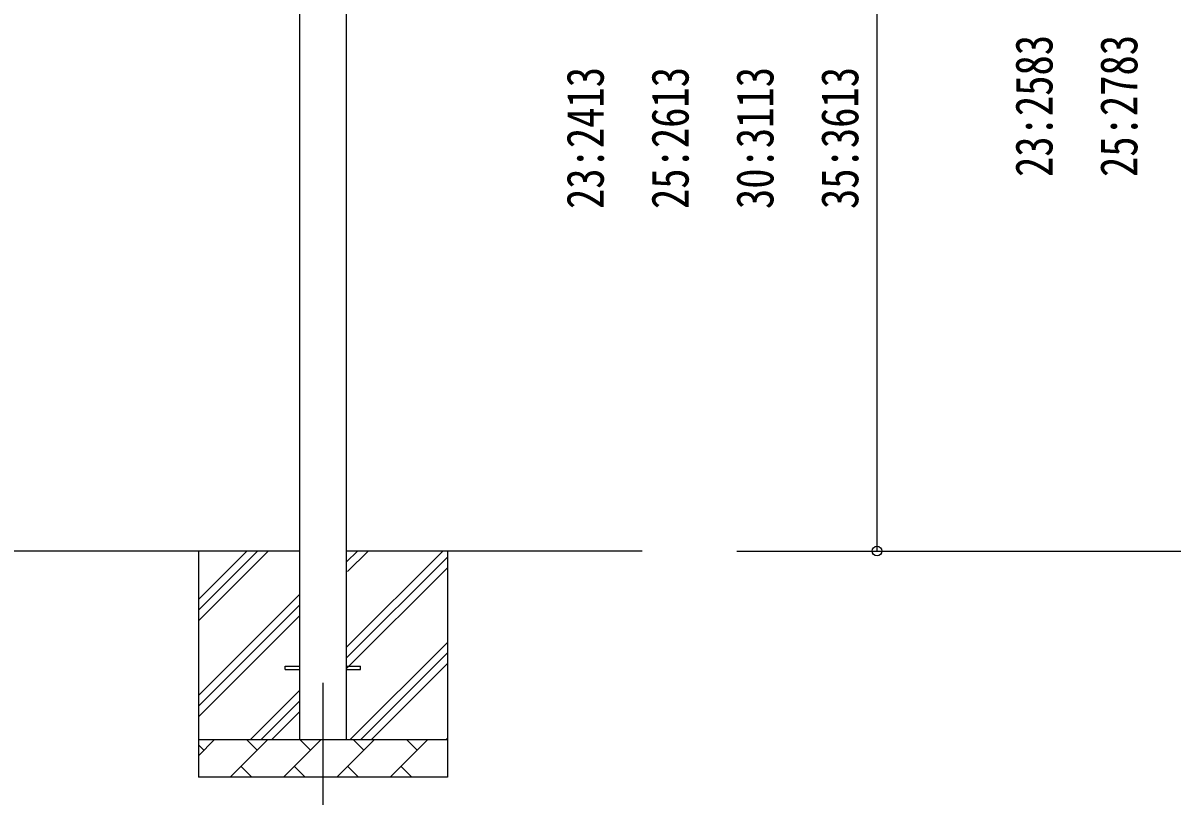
# Model space of a CAD drawing. Units: millimetres, scale not verified. Extents: x -12615 to 12615, y -8910 to 8910.
# Drawn here: x -305 to 2742, y -5632 to -3581 of the extents above; entities that cross this region are included whole.
import ezdxf
from ezdxf.enums import TextEntityAlignment as Align

# ---------------------------------------------------------------- set-up
doc = ezdxf.new("R2010")
doc.units = ezdxf.units.MM
doc.header["$LTSCALE"] = 40
for name, color, linetype in [('0-3_YKK_12', 2, 'Continuous'), ('0-4_YKK_13', 4, 'Continuous'), ('0-5_YKK_A1', 4, 'Continuous'), ('0-6_YKK_D', 6, 'Continuous')]:
    doc.layers.add(name, color=color, linetype=linetype)
doc.styles.add('ＭＳ ゴシック', font='')
doc.styles.get('ＭＳ ゴシック').set_extended_font_data('MS Gothic')

msp = doc.modelspace()

# ---------------------------------------------------------------- linework, layer by layer
at = {"layer": '0-3_YKK_12'}
msp.add_line((489.99, -5332.18), (489.99, -5832.18), dxfattribs=at)
at = {"layer": '0-4_YKK_13'}
for p, q in [((389.99, -5287.68), (427.49, -5287.68)), ((389.99, -5296.68), (389.99, -5287.68)), ((389.99, -5296.68), (427.49, -5296.68)), ((552.49, -5287.68), (589.99, -5287.68)), ((552.49, -5296.68), (589.99, -5296.68)), ((589.99, -5296.68), (589.99, -5287.68))]:
    msp.add_line(p, q, dxfattribs=at)
at = {"layer": '0-5_YKK_A1'}
for p, q in [((427.49, -2572.18), (427.49, -5482.18)), ((552.49, -5482.18), (552.49, -2572.18)), ((427.49, -4982.18), (-2847.51, -4982.18)), ((159.99, -4982.18), (159.99, -5582.18)), ((159.99, -5167.23), (345.04, -4982.18)), ((159.99, -5138.95), (316.75, -4982.18)), ((159.99, -5110.67), (288.47, -4982.18)), ((1336.87, -4982.18), (552.49, -4982.18)), ((552.49, -5237.28), (807.59, -4982.18)), ((552.49, -5011.01), (581.31, -4982.18)), ((554.99, -5036.79), (609.6, -4982.18)), ((819.99, -4982.18), (819.99, -5582.18)), ((552.49, -5265.57), (819.99, -4998.07)), ((552.49, -5293.85), (819.99, -5026.35)), ((159.99, -5365.22), (427.49, -5097.72)), ((159.99, -5393.51), (427.49, -5126.01)), ((159.99, -5421.79), (427.49, -5154.29)), ((562.14, -5482.18), (819.99, -5224.34)), ((590.43, -5482.18), (819.99, -5252.62)), ((618.71, -5482.18), (819.99, -5280.91)), ((297.59, -5482.18), (427.49, -5352.28)), ((325.87, -5482.18), (427.49, -5380.57)), ((354.15, -5482.18), (427.49, -5408.85)), ((159.99, -5482.18), (819.99, -5482.18)), ((159.99, -5525.08), (202.88, -5482.18)), ((244.3, -5582.18), (344.3, -5482.18)), ((315.75, -5510.74), (287.19, -5482.18)), ((385.72, -5582.18), (485.72, -5482.18)), ((457.17, -5510.74), (428.62, -5482.18)), ((527.14, -5582.18), (627.14, -5482.18)), ((598.59, -5510.74), (570.04, -5482.18)), ((668.57, -5582.18), (768.57, -5482.18)), ((740.01, -5510.74), (711.46, -5482.18)), ((816.7, -5482.18), (819.99, -5478.9)), ((174.33, -5510.74), (159.99, -5496.4)), ((272.85, -5553.63), (301.41, -5582.18)), ((414.28, -5553.63), (442.83, -5582.18)), ((555.7, -5553.63), (584.25, -5582.18)), ((697.12, -5553.63), (725.67, -5582.18)), ((819.99, -5582.18), (159.99, -5582.18))]:
    msp.add_line(p, q, dxfattribs=at)
at = {"layer": '0-6_YKK_D'}
for p, q in [((1959.5, -4982.18), (1959.5, -2569.18)), ((1587.74, -4982.18), (1960.5, -4982.18)), ((1587.74, -4982.18), (4350.5, -4982.18)), ((1588.74, -4982.18), (3150.5, -4982.18))]:
    msp.add_line(p, q, dxfattribs=at)
msp.add_circle((1959.5, -4982.18), 12.75, dxfattribs=at)

# ---------------------------------------------------------------- texts
at = {"layer": '0-6_YKK_D', "style": 'ＭＳ ゴシック', "width": 0.8}
for s, p in [('23:2583', (2454.5, -3989.48)), ('25:2783', (2679.5, -3989.48)), ('23:2413', (1264.5, -4074.48)), ('25:2613', (1489.5, -4074.48)), ('30:3113', (1714.5, -4074.48)), ('35:3613', (1939.5, -4074.48))]:
    msp.add_text(s, height=98.97, rotation=90, dxfattribs=at).set_placement(p, align=Align.BOTTOM_LEFT)

doc.saveas('drawing.dxf')
